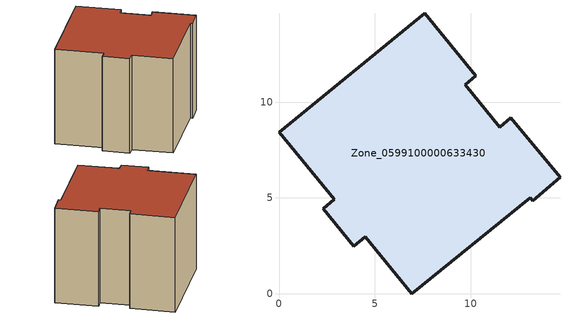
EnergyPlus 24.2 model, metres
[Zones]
Zone_0599100000633430
 floor ground (C_G): 0,8.43 7.59,14.64 10.27,11.39 9.73,10.9 11.52,8.69 12.1,9.19 14.66,6.08 13.23,4.85 13.1,5.02 6.93,0 4.49,2.97 3.91,2.49 2.3,4.45 2.88,4.93 z0
 wall outside (C_F): 2.3,4.45 3.91,2.49 4.49,2.97 6.93,0 13.1,5.02 13.23,4.85 14.66,6.08 12.1,9.19 11.52,8.69 9.73,10.9 10.27,11.39 7.59,14.64 0,8.43 2.88,4.93 2.3,4.45 z0:9.34
 roof outside (C_R): 7.59,14.64 0,8.43 2.88,4.93 2.3,4.45 3.91,2.49 4.49,2.97 6.93,0 13.1,5.02 13.23,4.85 14.66,6.08 12.1,9.19 11.52,8.69 9.73,10.9 10.27,11.39 z9.34
[BUILDING]
Pand.0599100000633430: North Axis=0; Terrain=City; Loads Convergence Tolerance Value=0.04; Temperature Convergence Tolerance Value=0.4; Solar Distribution=FullExterior; Maximum Number of Warmup Days=25; Minimum Number of Warmup Days=1
[Site:Location]
Rotterdam.The.Hague.AP_ZH_NLD Design_Conditions: Latitude=51.96; Longitude=4.45; Time Zone=1; Elevation=-4.5
[SITE:GROUNDTEMPERATURE:BUILDINGSURFACE]
18, 18, 18, 18, 18, 18, 18, 18, 18, 18, 18, 18
[MATERIAL] Thermal Absorptance=0.9; Solar Absorptance=0.7; Visible Absorptance=0.7
Name | Roughness | Thickness | Conductivity | Density | Specific Heat
G.TI.1946 | MediumSmooth | 0.15 | 1 | 540 | 1210
F.TI.1946 | Rough | 0.3 | 0.857143 | 1920 | 840
R.TI.1946 | MediumRough | 0.2 | 0.1 | 1500 | 1000
[CONSTRUCTION]
C_G: G.TI.1946
C_F: F.TI.1946
C_R: R.TI.1946
[ZONE]
Zone_0599100000633430: Type=1; Multiplier=1; Ceiling Height=Autocalculate; Volume=Autocalculate; Floor Area=autocalculate; Part of Total Floor Area=Yes
[ZONEINFILTRATION:DESIGNFLOWRATE]
Infil_Zone_0599100000633430: Zone or ZoneList or Space or SpaceList=Zone_0599100000633430; Schedule=AlwaysOn; Design Flow Rate Calculation Method=Flow/Area; Flow Rate per Floor Area=0.003; Constant Term Coefficient=1; Temperature Term Coefficient=0; Velocity Term Coefficient=0; Velocity Squared Term Coefficient=0
[HVACTEMPLATE:ZONE:IDEALLOADSAIRSYSTEM]
Zone_0599100000633430: Maximum Heating Supply Air Temperature=50; Minimum Cooling Supply Air Temperature=13; Maximum Heating Supply Air Humidity Ratio=0.0156; Minimum Cooling Supply Air Humidity Ratio=0.0077; Heating Limit=NoLimit; Cooling Limit=NoLimit; Dehumidification Control Type=ConstantSensibleHeatRatio; Cooling Sensible Heat Ratio=0.7; Dehumidification Setpoint=60; Humidification Control Type=None; Humidification Setpoint=30; Outdoor Air Method=None; Outdoor Air Flow Rate per Person=0.00944; Outdoor Air Flow Rate per Zone Floor Area=0; Outdoor Air Flow Rate per Zone=0; Demand Controlled Ventilation Type=None; Outdoor Air Economizer Type=NoEconomizer; Heat Recovery Type=None; Sensible Heat Recovery Effectiveness=0.7; Latent Heat Recovery Effectiveness=0.65
[ZONECONTROL:THERMOSTAT]
ThermostatControl_Zone_0599100000633430: Zone or ZoneList=Zone_0599100000633430; Control Type Schedule=DualSetpointControlType; Control 1=Thermostat_Zone_0599100000633430; Temperature Difference Between Cutout And Setpoint=0
[THERMOSTATSETPOINT:DUALSETPOINT]
Thermostat_Zone_0599100000633430: Heating Setpoint Temperature Schedule=HeatingSetpoint_Zone_0599100000633430; Cooling Setpoint Temperature Schedule=CoolingSetpoint_Zone_0599100000633430
[SCHEDULE:COMPACT]
HeatingSetpoint_Zone_0599100000633430: Through: 12/31, For: AllDays, Until: 24:00, 21
CoolingSetpoint_Zone_0599100000633430: Through: 12/31, For: AllDays, Until: 24:00, 24
DualSetpointControlType: Through: 12/31, For: AllDays, Until: 24:00, 4
AlwaysOn: Through: 12/31, For: AllDays, Until: 24:00, 1
